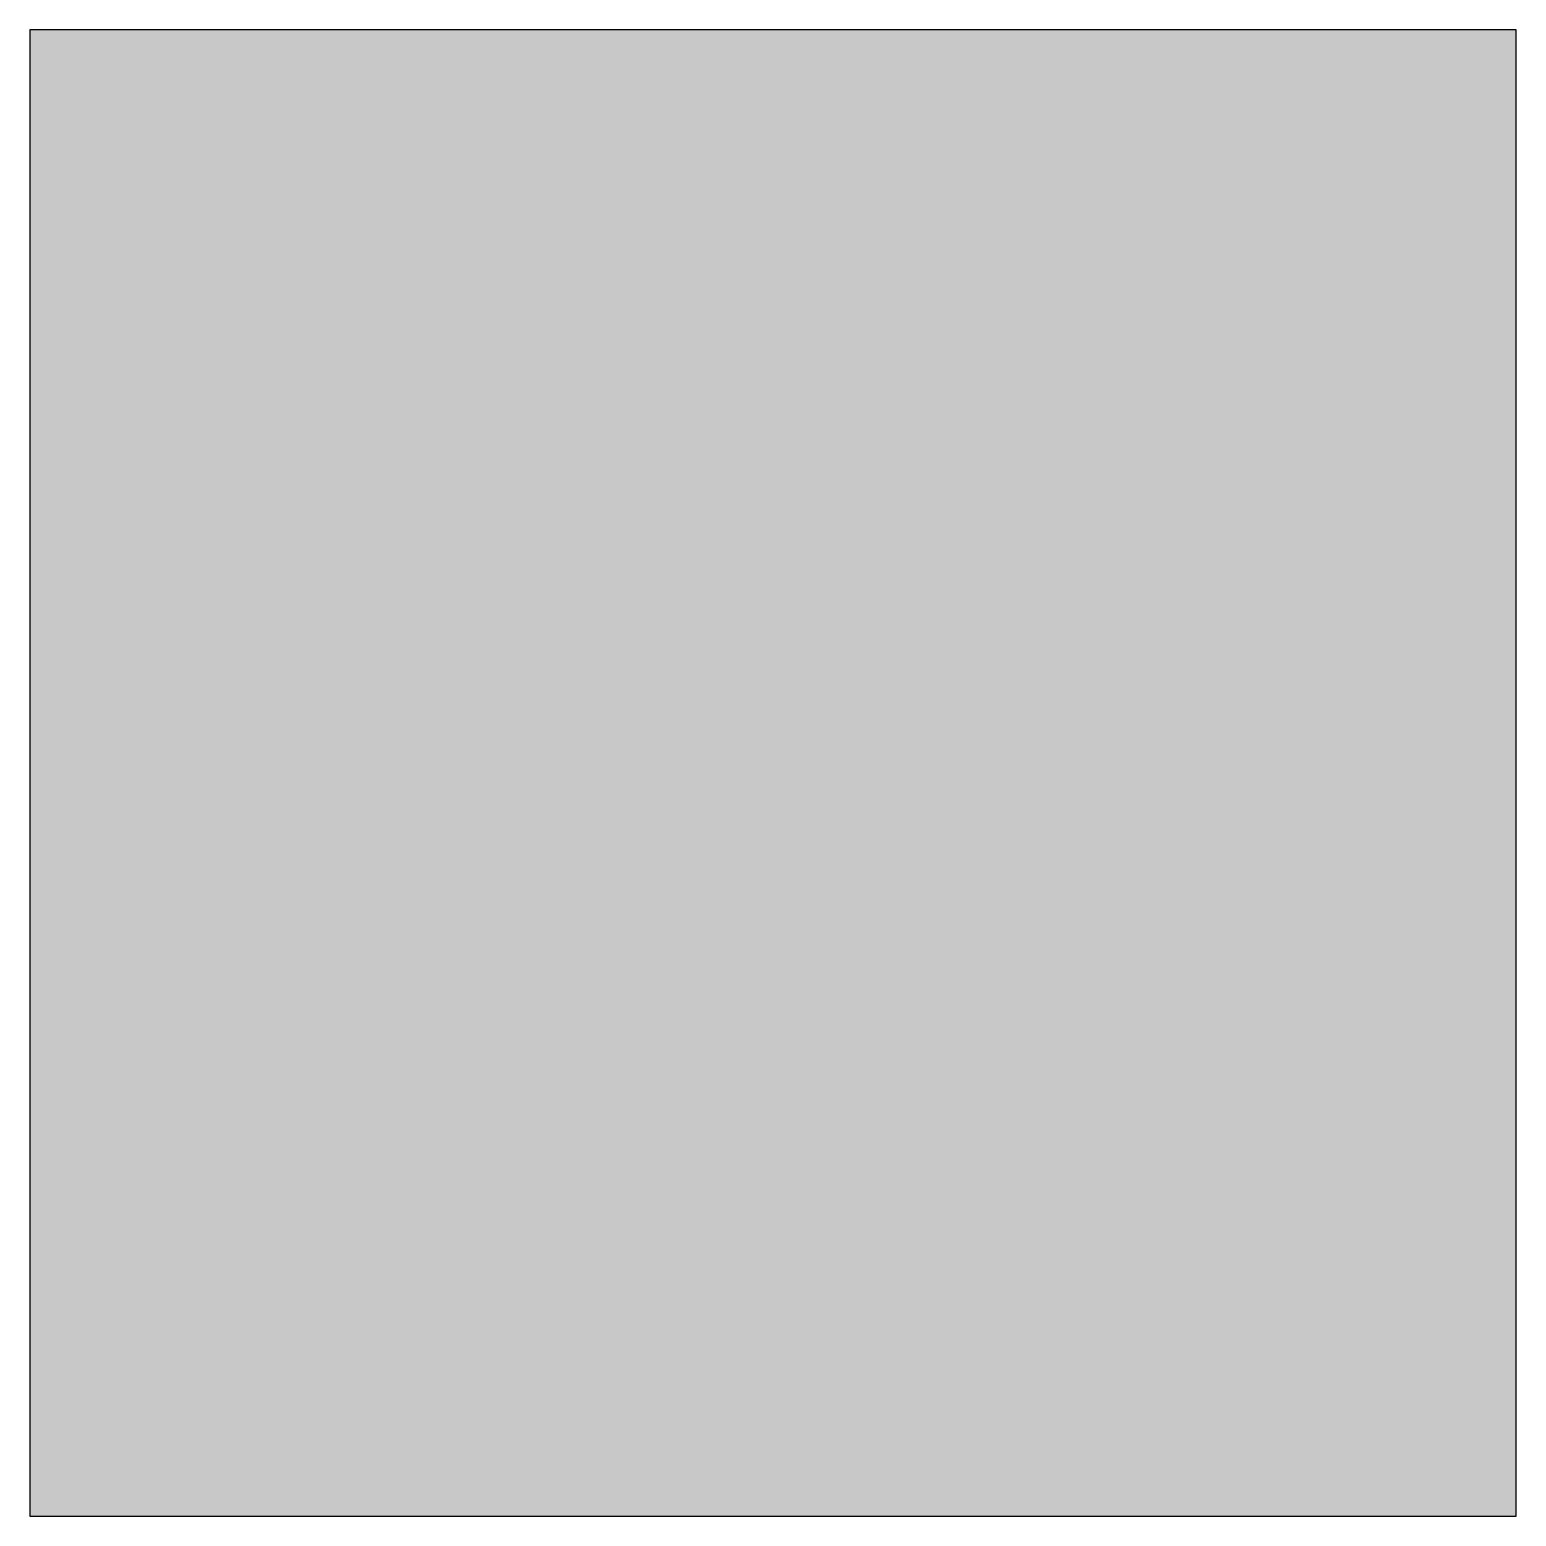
# Model space of a CAD drawing. Header units: metres. Extents: x -0.15 to 0.15, y -0.15 to 0.15.
import ezdxf

# ---------------------------------------------------------------- set-up
doc = ezdxf.new("R2010")
doc.units = ezdxf.units.M
doc.header["$LTSCALE"] = 0.2

msp = doc.modelspace()

# ---------------------------------------------------------------- hatches: boundary and pattern name
msp.add_hatch(color=256).paths.add_polyline_path([(-0.15, -0.15), (0.15, -0.15), (0.15, 0.15), (-0.15, 0.15)])

# ---------------------------------------------------------------- linework, layer by layer
at = {"flags": 128}
msp.add_lwpolyline([(-0.15, -0.15), (0.15, -0.15), (0.15, 0.15), (-0.15, 0.15)], close=True, dxfattribs=at)

doc.saveas('drawing.dxf')
